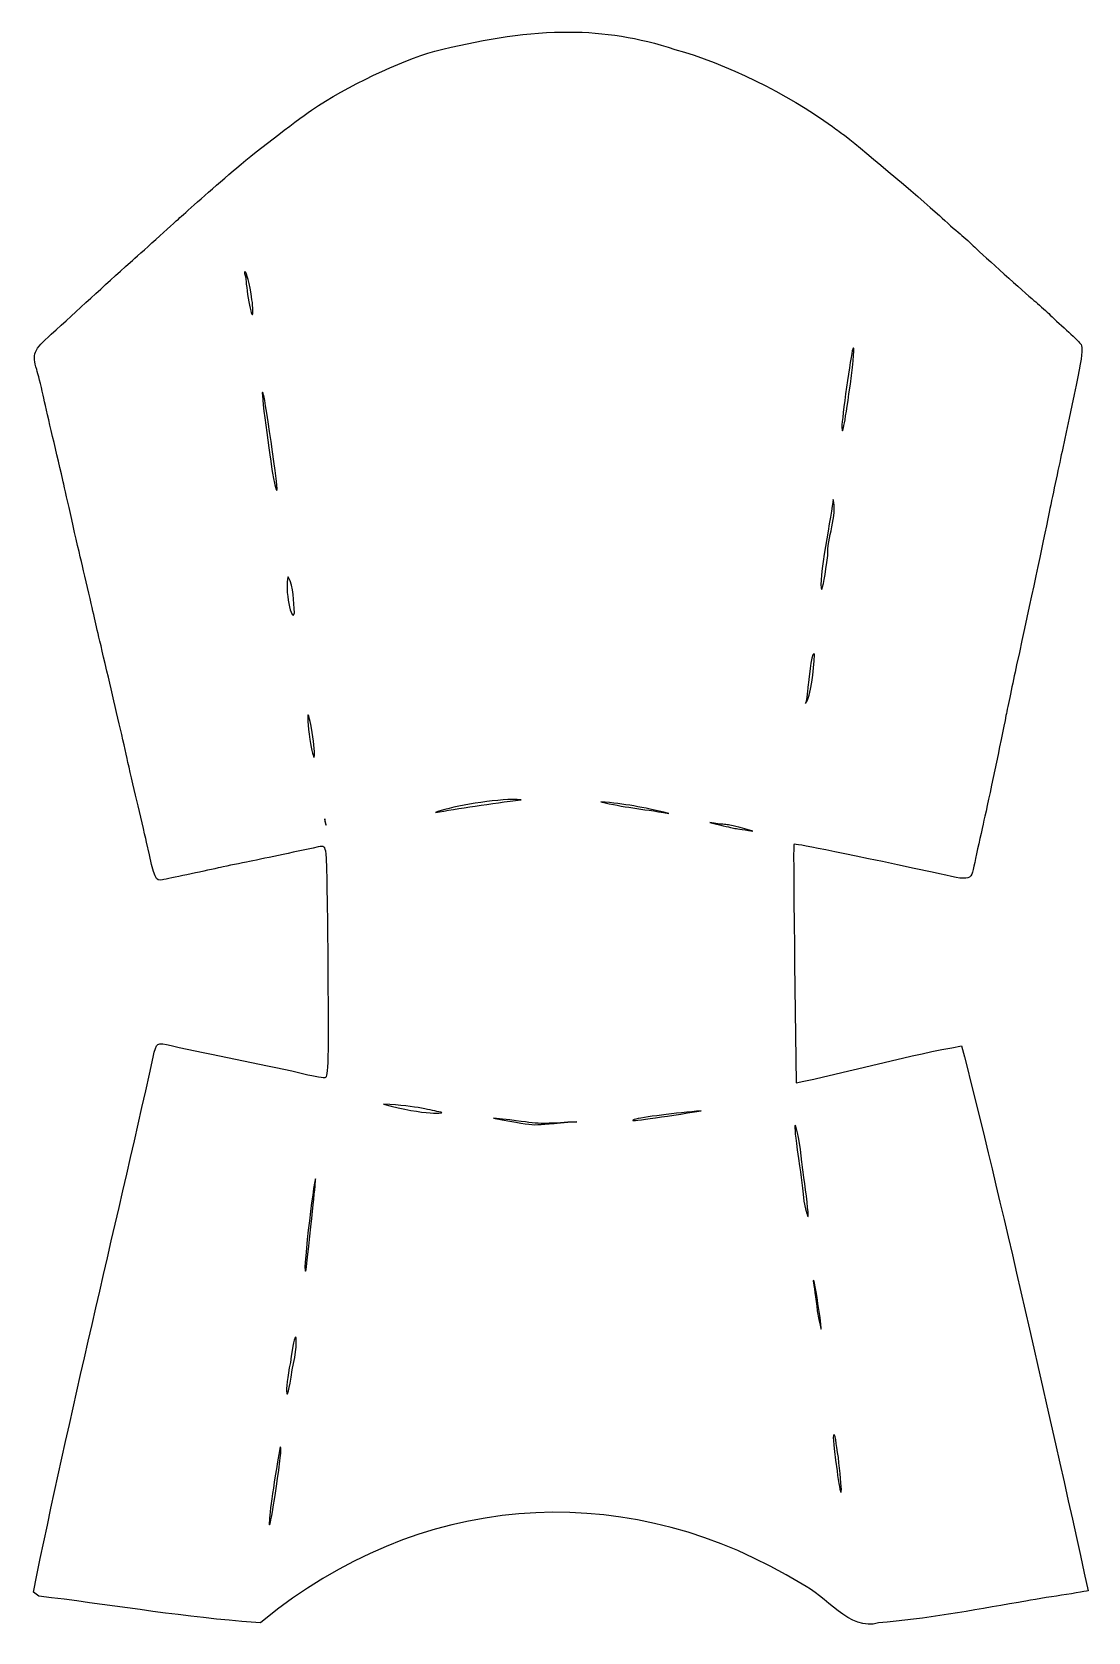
# Model space of a CAD drawing. Header units: centimetres. Extents: x -10 to 8.5, y -13.9 to 14.2.
import ezdxf

# ---------------------------------------------------------------- set-up
doc = ezdxf.new("R2010")
doc.units = ezdxf.units.CM
doc.header["$MEASUREMENT"] = 0
doc.layers.add('Layer 1', color=7, linetype='Continuous')

msp = doc.modelspace()

# ---------------------------------------------------------------- linework, layer by layer
at = {"layer": 'Layer 1'}
for points, knots in [([(-0.55763, 14.15556), (-0.59822, 14.15574), (-0.6386, 14.15531), (-0.67917, 14.15473), (-0.67917, 14.15473), (-1.41482, 14.14422), (-2.14857, 14.01051), (-2.91738, 13.81904), (-2.91738, 13.81904), (-3.52565, 13.64941), (-4.45535, 13.20426), (-5.07787, 12.78468), (-5.07787, 12.78468), (-5.37517, 12.5843), (-6.1243, 12.00465), (-6.45618, 11.71808), (-6.45618, 11.71808), (-6.84121, 11.38561), (-7.261, 11.01721), (-7.38801, 10.90035), (-7.38801, 10.90035), (-7.50606, 10.79174), (-8.10774, 10.24988), (-8.25535, 10.119), (-8.25535, 10.119), (-8.725, 9.70283), (-9.18192, 9.27263), (-9.64855, 8.85313), (-9.64855, 8.85313), (-9.95612, 8.57766), (-9.98528, 8.50487), (-9.90073, 8.23384), (-9.90073, 8.23384), (-9.87923, 8.16492), (-9.82966, 7.96315), (-9.78994, 7.78488), (-9.78994, 7.78488), (-9.73168, 7.52342), (-9.58236, 6.88519), (-9.44185, 6.29412), (-9.44185, 6.29412), (-9.43055, 6.24658), (-9.3723, 5.98374), (-9.31204, 5.71038), (-9.31204, 5.71038), (-9.25178, 5.43702), (-9.16468, 5.05801), (-9.11856, 4.86785), (-9.11856, 4.86785), (-9.07244, 4.67769), (-8.99507, 4.34674), (-8.94658, 4.1328), (-8.94658, 4.1328), (-8.85474, 3.72756), (-8.84484, 3.68591), (-8.66877, 2.94383), (-8.66877, 2.94383), (-8.53714, 2.38906), (-8.40463, 1.81297), (-8.31572, 1.41007), (-8.31572, 1.41007), (-8.279, 1.24368), (-8.20226, 0.91273), (-8.14539, 0.67502), (-8.14539, 0.67502), (-8.08852, 0.43731), (-8.0115, 0.1072), (-7.97424, -0.0592), (-7.97424, -0.0592), (-7.82388, -0.73065), (-7.82007, -0.73964), (-7.69643, -0.71652), (-7.69643, -0.71652), (-7.57423, -0.69367), (-6.99624, -0.57085), (-6.71995, -0.50899), (-6.71995, -0.50899), (-6.62487, -0.4877), (-6.40131, -0.44105), (-6.22303, -0.40564), (-6.22303, -0.40564), (-5.94815, -0.35104), (-5.41579, -0.23908), (-4.96213, -0.14023), (-4.96213, -0.14023), (-4.85721, -0.11737), (-4.8438, -0.12869), (-4.8224, -0.26012), (-4.8224, -0.26012), (-4.80938, -0.34003), (-4.79323, -1.25579), (-4.78685, -2.29576), (-4.78685, -2.29576), (-4.77576, -4.10078), (-4.77862, -4.18671), (-4.85382, -4.1867), (-4.85382, -4.1867), (-4.89715, -4.18669), (-5.09187, -4.14904), (-5.28625, -4.10236), (-5.28625, -4.10236), (-6.03438, -3.92633), (-6.79227, -3.79547), (-7.54182, -3.62611), (-7.54182, -3.62611), (-7.7995, -3.5627), (-7.7984, -3.56255), (-7.85849, -3.83034), (-7.85849, -3.83034), (-8.55383, -6.95858), (-9.32033, -10.07154), (-9.9611, -13.21147), (-9.9611, -13.21147), (-9.9611, -13.21147), (-9.86436, -13.2834), (-9.86436, -13.2834), (-9.86436, -13.2834), (-8.67733, -13.42346), (-7.49509, -13.62681), (-6.30323, -13.72575), (-6.30323, -13.72575), (-6.30323, -13.72575), (-5.9725, -13.7489), (-5.9725, -13.7489), (-5.9725, -13.7489), (-5.9725, -13.7489), (-5.6765, -13.51326), (-5.6765, -13.51326), (-5.6765, -13.51326), (-2.90406, -11.39953), (0.57626, -11.2578), (3.53017, -13.07339), (3.53017, -13.07339), (3.92539, -13.25479), (4.37757, -13.91179), (4.8721, -13.75138), (4.8721, -13.75138), (5.69619, -13.68258), (6.51237, -13.53629), (7.32611, -13.39171), (7.32611, -13.39171), (7.46873, -13.36585), (7.77002, -13.316), (7.99584, -13.28092), (7.99584, -13.28092), (8.22166, -13.24584), (8.50739, -13.2004), (8.54898, -13.18749), (8.54898, -13.18749), (7.85118, -9.96836), (6.84608, -5.60373), (6.33144, -3.6319), (6.33144, -3.6319), (5.4028, -3.79072), (4.48681, -4.05527), (3.56241, -4.25036), (3.56241, -4.25036), (3.56241, -4.25036), (3.42846, -4.27682), (3.42846, -4.27682), (3.42846, -4.27682), (3.42846, -4.27682), (3.40035, -2.19323), (3.40035, -2.19323), (3.40035, -2.19323), (3.38457, -1.04725), (3.37826, -0.10362), (3.38629, -0.09558), (3.38629, -0.09558), (3.40542, -0.07645), (4.05984, -0.2083), (5.81302, -0.58506), (5.81302, -0.58506), (6.55645, -0.74482), (6.48461, -0.7678), (6.57535, -0.34032), (6.57535, -0.34032), (6.61824, -0.13827), (6.68491, 0.16301), (6.72335, 0.32941), (6.72335, 0.32941), (6.80088, 0.665), (7.02475, 1.73059), (7.10948, 2.16661), (7.10948, 2.16661), (7.1395, 2.32112), (7.22382, 2.71935), (7.29634, 3.05214), (7.29634, 3.05214), (7.55497, 4.23894), (7.74618, 5.13571), (7.8685, 5.73187), (7.8685, 5.73187), (7.93678, 6.06466), (8.04356, 6.57028), (8.1058, 6.85552), (8.1058, 6.85552), (8.44896, 8.42837), (8.47946, 8.60841), (8.41503, 8.68776), (8.41503, 8.68776), (8.38645, 8.72296), (8.27605, 8.83093), (8.16946, 8.92754), (8.16946, 8.92754), (8.06287, 9.02415), (7.92335, 9.15353), (7.8594, 9.21527), (7.8594, 9.21527), (7.79545, 9.27702), (7.678, 9.38149), (7.59895, 9.44761), (7.59895, 9.44761), (7.42887, 9.58987), (6.728, 10.2214), (6.56211, 10.38192), (6.56211, 10.38192), (6.4983, 10.44367), (6.38154, 10.54819), (6.30249, 10.61426), (6.30249, 10.61426), (6.22344, 10.68033), (6.06004, 10.82435), (5.93951, 10.93424), (5.93951, 10.93424), (5.5985, 11.24515), (4.45046, 12.21562), (4.25693, 12.35638), (4.25693, 12.35638), (4.23314, 12.37368), (4.1458, 12.43719), (4.06263, 12.49777), (4.06263, 12.49777), (3.26475, 13.07888), (2.18033, 13.60936), (1.29691, 13.85045), (1.29691, 13.85045), (0.66286, 14.06312), (0.05115, 14.15283), (-0.55765, 14.15555), (-0.55765, 14.15555), (-0.55765, 14.15555), (-0.55763, 14.15556), (-0.55763, 14.15556)], [0, 0, 0, 0, 0.01612903, 0.01612903, 0.01612903, 0.01612903, 0.03225806, 0.03225806, 0.03225806, 0.03225806, 0.0483871, 0.0483871, 0.0483871, 0.0483871, 0.06451613, 0.06451613, 0.06451613, 0.06451613, 0.08064516, 0.08064516, 0.08064516, 0.08064516, 0.09677419, 0.09677419, 0.09677419, 0.09677419, 0.11290323, 0.11290323, 0.11290323, 0.11290323, 0.12903226, 0.12903226, 0.12903226, 0.12903226, 0.14516129, 0.14516129, 0.14516129, 0.14516129, 0.16129032, 0.16129032, 0.16129032, 0.16129032, 0.17741935, 0.17741935, 0.17741935, 0.17741935, 0.19354839, 0.19354839, 0.19354839, 0.19354839, 0.20967742, 0.20967742, 0.20967742, 0.20967742, 0.22580645, 0.22580645, 0.22580645, 0.22580645, 0.24193548, 0.24193548, 0.24193548, 0.24193548, 0.25806452, 0.25806452, 0.25806452, 0.25806452, 0.27419355, 0.27419355, 0.27419355, 0.27419355, 0.29032258, 0.29032258, 0.29032258, 0.29032258, 0.30645161, 0.30645161, 0.30645161, 0.30645161, 0.32258065, 0.32258065, 0.32258065, 0.32258065, 0.33870968, 0.33870968, 0.33870968, 0.33870968, 0.35483871, 0.35483871, 0.35483871, 0.35483871, 0.37096774, 0.37096774, 0.37096774, 0.37096774, 0.38709677, 0.38709677, 0.38709677, 0.38709677, 0.40322581, 0.40322581, 0.40322581, 0.40322581, 0.41935484, 0.41935484, 0.41935484, 0.41935484, 0.43548387, 0.43548387, 0.43548387, 0.43548387, 0.4516129, 0.4516129, 0.4516129, 0.4516129, 0.46774194, 0.46774194, 0.46774194, 0.46774194, 0.48387097, 0.48387097, 0.48387097, 0.48387097, 0.5, 0.5, 0.5, 0.5, 0.51612903, 0.51612903, 0.51612903, 0.51612903, 0.53225806, 0.53225806, 0.53225806, 0.53225806, 0.5483871, 0.5483871, 0.5483871, 0.5483871, 0.56451613, 0.56451613, 0.56451613, 0.56451613, 0.58064516, 0.58064516, 0.58064516, 0.58064516, 0.59677419, 0.59677419, 0.59677419, 0.59677419, 0.61290323, 0.61290323, 0.61290323, 0.61290323, 0.62903226, 0.62903226, 0.62903226, 0.62903226, 0.64516129, 0.64516129, 0.64516129, 0.64516129, 0.66129032, 0.66129032, 0.66129032, 0.66129032, 0.67741935, 0.67741935, 0.67741935, 0.67741935, 0.69354839, 0.69354839, 0.69354839, 0.69354839, 0.70967742, 0.70967742, 0.70967742, 0.70967742, 0.72580645, 0.72580645, 0.72580645, 0.72580645, 0.74193548, 0.74193548, 0.74193548, 0.74193548, 0.75806452, 0.75806452, 0.75806452, 0.75806452, 0.77419355, 0.77419355, 0.77419355, 0.77419355, 0.79032258, 0.79032258, 0.79032258, 0.79032258, 0.80645161, 0.80645161, 0.80645161, 0.80645161, 0.82258065, 0.82258065, 0.82258065, 0.82258065, 0.83870968, 0.83870968, 0.83870968, 0.83870968, 0.85483871, 0.85483871, 0.85483871, 0.85483871, 0.87096774, 0.87096774, 0.87096774, 0.87096774, 0.88709677, 0.88709677, 0.88709677, 0.88709677, 0.90322581, 0.90322581, 0.90322581, 0.90322581, 0.91935484, 0.91935484, 0.91935484, 0.91935484, 0.93548387, 0.93548387, 0.93548387, 0.93548387, 0.9516129, 0.9516129, 0.9516129, 0.9516129, 0.96774194, 0.96774194, 0.96774194, 0.96774194, 1, 1, 1, 1]), ([(-6.24948, 9.95117), (-6.23477, 9.95722), (-6.18698, 9.8549), (-6.14034, 9.56091), (-6.14034, 9.56091), (-6.11557, 9.42862), (-6.1024, 9.27235), (-6.11057, 9.21447), (-6.11057, 9.21447), (-6.11889, 9.15553), (-6.14893, 9.24769), (-6.1792, 9.42366), (-6.1792, 9.42366), (-6.20891, 9.59644), (-6.23294, 9.7842), (-6.23294, 9.84121), (-6.23294, 9.84121), (-6.25506, 9.90494), (-6.2583, 9.94755), (-6.24948, 9.95118), (-6.24948, 9.95118), (-6.24948, 9.95118), (-6.24948, 9.95117), (-6.24948, 9.95117)], [0, 0, 0, 0, 0.14285714, 0.14285714, 0.14285714, 0.14285714, 0.28571429, 0.28571429, 0.28571429, 0.28571429, 0.42857143, 0.42857143, 0.42857143, 0.42857143, 0.57142857, 0.57142857, 0.57142857, 0.57142857, 0.71428571, 0.71428571, 0.71428571, 0.71428571, 1, 1, 1, 1]), ([(4.43224, 8.61337), (4.4549, 8.61541), (4.423, 8.27865), (4.35369, 7.80804), (4.35369, 7.80804), (4.25936, 7.16757), (4.2351, 7.05466), (4.22967, 7.23422), (4.22967, 7.23422), (4.22625, 7.34702), (4.38844, 8.50954), (4.41901, 8.59104), (4.41901, 8.59104), (4.42452, 8.60573), (4.429, 8.61307), (4.43224, 8.61336), (4.43224, 8.61336), (4.43224, 8.61336), (4.43224, 8.61337), (4.43224, 8.61337)], [0, 0, 0, 0, 0.16666667, 0.16666667, 0.16666667, 0.16666667, 0.33333333, 0.33333333, 0.33333333, 0.33333333, 0.5, 0.5, 0.5, 0.5, 0.66666667, 0.66666667, 0.66666667, 0.66666667, 1, 1, 1, 1]), ([(-5.93942, 7.83533), (-5.93455, 7.83682), (-5.92472, 7.81035), (-5.90883, 7.74851), (-5.90883, 7.74851), (-5.87696, 7.56091), (-5.53991, 5.39379), (-5.75421, 6.35449), (-5.75421, 6.35449), (-5.76826, 6.45121), (-5.9735, 7.82487), (-5.93942, 7.83533)], [0, 0, 0, 0, 0.25, 0.25, 0.25, 0.25, 0.5, 0.5, 0.5, 0.5, 1, 1, 1, 1]), ([(4.07671, 5.95431), (4.15867, 5.69387), (3.96114, 5.26031), (3.98328, 4.97122), (3.98328, 4.97122), (3.94006, 4.64437), (3.89049, 4.37673), (3.87249, 4.37673), (3.87249, 4.37673), (3.80091, 4.46126), (4.05991, 5.77884), (4.07672, 5.95431), (4.07672, 5.95431), (4.07672, 5.95431), (4.07671, 5.95431), (4.07671, 5.95431)], [0, 0, 0, 0, 0.2, 0.2, 0.2, 0.2, 0.4, 0.4, 0.4, 0.4, 0.6, 0.6, 0.6, 0.6, 1, 1, 1, 1]), ([(-5.48715, 4.59832), (-5.38461, 4.41796), (-5.40105, 4.16678), (-5.37884, 3.96663), (-5.37884, 3.96663), (-5.41864, 3.75673), (-5.56475, 4.39927), (-5.48715, 4.59832)], [0, 0, 0, 0, 0.33333333, 0.33333333, 0.33333333, 0.33333333, 1, 1, 1, 1]), ([(3.7344, 3.24977), (3.73858, 3.24961), (3.74297, 3.24409), (3.7468, 3.23158), (3.7468, 3.23158), (3.73461, 2.96507), (3.6898, 2.49286), (3.59218, 2.3783), (3.59218, 2.3783), (3.60287, 2.39613), (3.62379, 2.54677), (3.63931, 2.71316), (3.63931, 2.71316), (3.64119, 2.73005), (3.69404, 3.2514), (3.73439, 3.24977), (3.73439, 3.24977), (3.73439, 3.24977), (3.7344, 3.24977), (3.7344, 3.24977)], [0, 0, 0, 0, 0.16666667, 0.16666667, 0.16666667, 0.16666667, 0.33333333, 0.33333333, 0.33333333, 0.33333333, 0.5, 0.5, 0.5, 0.5, 0.66666667, 0.66666667, 0.66666667, 0.66666667, 1, 1, 1, 1]), ([(-5.13906, 2.17821), (-5.12829, 2.17465), (-5.10476, 2.08312), (-5.06713, 1.8665), (-5.06713, 1.8665), (-5.03646, 1.66234), (-5.02011, 1.4693), (-5.03075, 1.43738), (-5.03075, 1.43738), (-5.04139, 1.40546), (-5.0753, 1.54485), (-5.10682, 1.74744), (-5.10682, 1.74744), (-5.14312, 2.00087), (-5.15481, 2.18343), (-5.13907, 2.17821), (-5.13907, 2.17821), (-5.13907, 2.17821), (-5.13906, 2.17821), (-5.13906, 2.17821)], [0, 0, 0, 0, 0.16666667, 0.16666667, 0.16666667, 0.16666667, 0.33333333, 0.33333333, 0.33333333, 0.33333333, 0.5, 0.5, 0.5, 0.5, 0.66666667, 0.66666667, 0.66666667, 0.66666667, 1, 1, 1, 1]), ([(-1.5523, 0.69158), (-1.49432, 0.69223), (-1.44353, 0.69012), (-1.40182, 0.68497), (-1.40182, 0.68497), (-1.9042, 0.62853), (-2.53825, 0.52692), (-2.90498, 0.46421), (-2.90498, 0.46421), (-2.70031, 0.55257), (-1.95813, 0.68702), (-1.5523, 0.69159), (-1.5523, 0.69159), (-1.5523, 0.69159), (-1.5523, 0.69158), (-1.5523, 0.69158)], [0, 0, 0, 0, 0.2, 0.2, 0.2, 0.2, 0.4, 0.4, 0.4, 0.4, 0.6, 0.6, 0.6, 0.6, 1, 1, 1, 1]), ([(-0.00283, 0.65189), (0.4231, 0.61755), (0.72311, 0.55801), (1.19028, 0.44849), (1.19028, 0.44849), (0.6815, 0.53394), (0.41248, 0.55234), (-0.00283, 0.65189)], [0, 0, 0, 0, 0.33333333, 0.33333333, 0.33333333, 0.33333333, 1, 1, 1, 1]), ([(-4.84719, 0.35175), (-4.83333, 0.28951), (-4.82727, 0.25965), (-4.82321, 0.24096), (-4.82321, 0.24096), (-4.82673, 0.25547), (-4.83705, 0.29711), (-4.84305, 0.32199), (-4.84305, 0.32199), (-4.84305, 0.32199), (-4.84718, 0.35176), (-4.84718, 0.35176), (-4.84718, 0.35176), (-4.84718, 0.35176), (-4.84719, 0.35175), (-4.84719, 0.35175)], [0, 0, 0, 0, 0.2, 0.2, 0.2, 0.2, 0.4, 0.4, 0.4, 0.4, 0.6, 0.6, 0.6, 0.6, 1, 1, 1, 1]), ([(1.91209, 0.28892), (2.36083, 0.21355), (2.08531, 0.30384), (2.66533, 0.13761), (2.66533, 0.13761), (2.22434, 0.2048), (2.46064, 0.16032), (1.91209, 0.28892)], [0, 0, 0, 0, 0.33333333, 0.33333333, 0.33333333, 0.33333333, 1, 1, 1, 1]), ([(-3.81366, -4.65052), (-3.20452, -4.68416), (-2.97944, -4.7645), (-2.81238, -4.79191), (-2.81238, -4.79191), (-2.69655, -4.81091), (-3.08484, -4.85498), (-3.81366, -4.65052)], [0, 0, 0, 0, 0.33333333, 0.33333333, 0.33333333, 0.33333333, 1, 1, 1, 1]), ([(1.76161, -4.77124), (1.11983, -4.86605), (0.41075, -4.98147), (0.58256, -4.9242), (0.58256, -4.9242), (0.71253, -4.88088), (1.33768, -4.80466), (1.76161, -4.77124)], [0, 0, 0, 0, 0.33333333, 0.33333333, 0.33333333, 0.33333333, 1, 1, 1, 1]), ([(-1.88716, -4.89857), (-0.96902, -4.98999), (-1.34438, -5.01562), (-0.42038, -4.96058), (-0.42038, -4.96058), (-1.343, -5.01388), (-0.97491, -5.06526), (-1.88716, -4.89857)], [0, 0, 0, 0, 0.33333333, 0.33333333, 0.33333333, 0.33333333, 1, 1, 1, 1]), ([(3.41112, -5.02259), (3.43343, -5.03051), (3.50461, -5.37521), (3.52605, -5.67165), (3.52605, -5.67165), (3.53963, -5.77439), (3.74677, -7.20648), (3.55995, -6.35213), (3.55995, -6.35213), (3.52397, -6.00033), (3.5112, -5.90138), (3.44502, -5.45503), (3.44502, -5.45503), (3.40199, -5.13459), (3.39774, -5.01785), (3.41112, -5.0226), (3.41112, -5.0226), (3.41112, -5.0226), (3.41112, -5.02259), (3.41112, -5.02259)], [0, 0, 0, 0, 0.16666667, 0.16666667, 0.16666667, 0.16666667, 0.33333333, 0.33333333, 0.33333333, 0.33333333, 0.5, 0.5, 0.5, 0.5, 0.66666667, 0.66666667, 0.66666667, 0.66666667, 1, 1, 1, 1]), ([(-5.01173, -5.96269), (-5.00279, -5.9685), (-5.03869, -6.36965), (-5.17131, -7.55102), (-5.17131, -7.55102), (-5.26831, -7.84888), (-5.0314, -5.94992), (-5.01173, -5.96269)], [0, 0, 0, 0, 0.33333333, 0.33333333, 0.33333333, 0.33333333, 1, 1, 1, 1]), ([(3.73027, -7.73871), (3.75583, -7.70056), (3.97514, -9.25062), (3.79807, -8.27614), (3.79807, -8.27614), (3.7695, -8.05581), (3.73779, -7.82226), (3.72779, -7.7569), (3.72779, -7.7569), (3.72803, -7.74685), (3.72901, -7.74059), (3.73027, -7.73871)], [0, 0, 0, 0, 0.25, 0.25, 0.25, 0.25, 0.5, 0.5, 0.5, 0.5, 1, 1, 1, 1]), ([(-5.35734, -8.73751), (-5.33304, -8.74088), (-5.34531, -9.01234), (-5.4177, -9.31298), (-5.4177, -9.31298), (-5.52178, -10.07116), (-5.56141, -9.68014), (-5.45077, -9.18317), (-5.45077, -9.18317), (-5.40782, -8.85865), (-5.37396, -8.73521), (-5.35734, -8.73751)], [0, 0, 0, 0, 0.25, 0.25, 0.25, 0.25, 0.5, 0.5, 0.5, 0.5, 1, 1, 1, 1]), ([(-5.62688, -10.66318), (-5.61269, -10.66318), (-5.61495, -10.77537), (-5.63267, -10.91205), (-5.63267, -10.91205), (-5.87139, -12.70489), (-5.89796, -12.13566), (-5.62688, -10.66318)], [0, 0, 0, 0, 0.33333333, 0.33333333, 0.33333333, 0.33333333, 1, 1, 1, 1]), ([(4.0949, -10.44738), (4.12751, -10.44738), (4.24477, -11.43605), (4.21562, -11.4652), (4.21562, -11.4652), (4.2044, -11.47642), (4.17221, -11.30602), (4.14369, -11.08569), (4.14369, -11.08569), (4.06997, -10.51621), (4.06448, -10.44738), (4.09491, -10.44738), (4.09491, -10.44738), (4.09491, -10.44738), (4.0949, -10.44738), (4.0949, -10.44738)], [0, 0, 0, 0, 0.2, 0.2, 0.2, 0.2, 0.4, 0.4, 0.4, 0.4, 0.6, 0.6, 0.6, 0.6, 1, 1, 1, 1])]:
    msp.add_open_spline(points, degree=3, knots=knots, dxfattribs=at)

doc.saveas('drawing.dxf')
